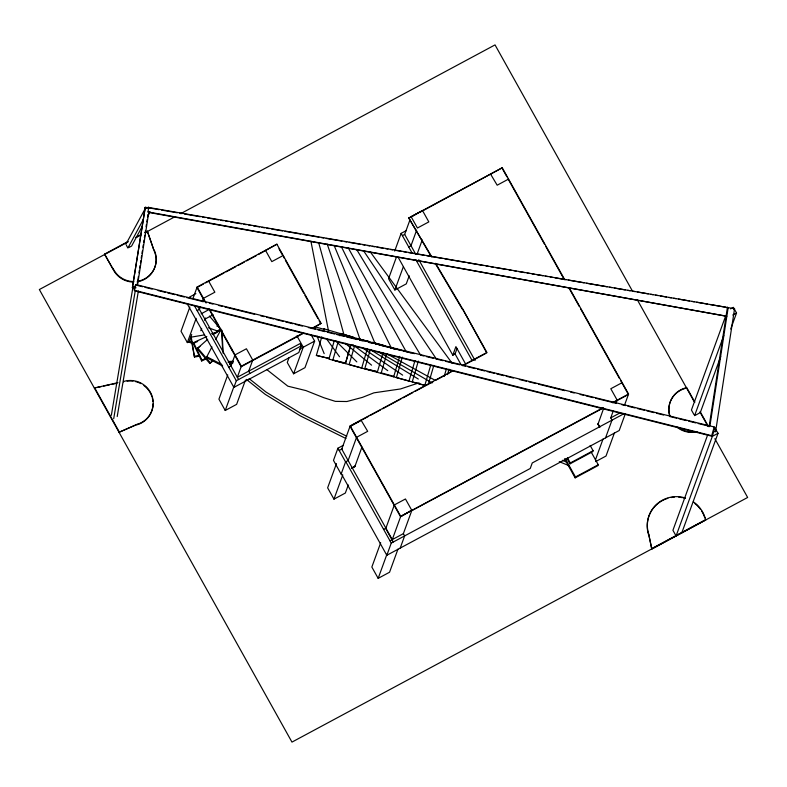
<?xml version="1.0" encoding="UTF-8"?>
<svg xmlns="http://www.w3.org/2000/svg" width="787" height="787" viewBox="0 0 787 787"><rect width="100%" height="100%" fill="white"/><g stroke="black" fill="none" stroke-linecap="round" stroke-linejoin="round"><path stroke-width="1.18" d="M145.27 207.276L132.383 287.835L145.27 207.276L159.112 209.657M148.015 211.949L726.844 316.285L148.743 212.451L148.015 211.949L148.704 207.483L734.566 308.73L715.58 431.778L713.455 431.414M137.292 283.704L138.414 276.434M138.974 272.794L139.348 270.374M139.722 267.954L140.096 265.524M140.47 263.104L140.843 260.684M141.217 258.254L141.591 255.834M141.965 253.414L142.339 250.984M142.9 247.354L143.273 244.924M143.647 242.504L144.021 240.084M144.395 237.654L144.769 235.234M145.142 232.804L145.516 230.384M146.077 226.754L146.451 224.325M146.825 221.904L147.199 219.484M147.572 217.055L147.946 214.635M137.459 285.543L148.871 211.624M709.097 426.751L727.454 307.137M709.933 425.856L728.172 307.638L727.336 308.534M111.341 415.329L132.905 287.353L136.426 285.199M113.702 418.694L135.266 290.718L132.905 287.353M117.214 416.539L138.374 290.983M718.039 433.283L712.343 436.342L134.98 290.934L134.311 290.275L135.964 284.609L714.212 426.967L718.039 433.283L681.778 532.897M316.364 355.429L329.104 358.449L316.364 355.429L321.804 336.856M323.457 331.179L324.136 328.858L360.613 339.531M324.224 329.34L314.564 326.743M328.946 358.892L334.259 340.781M329.133 359.147L424.813 385.374L412.231 381.902L418.32 361.085M350.913 344.647L345.404 363.564L332.842 360.033L338.282 341.45M339.935 335.783L340.614 333.462L353.137 337.131L340.456 333.904M345.424 363.496L350.736 345.375M354.593 345.906L349.143 364.529L361.725 367.991L367.372 348.7M364.765 368.7L377.504 371.72L364.765 368.7L370.352 349.497M357.367 338.587L375.163 343.388M377.347 372.162L382.994 352.871M386.87 353.619L381.085 373.372L381.262 372.89L393.844 376.353L393.667 376.835L399.678 356.324M384.007 345.985L382.226 345.463L401.39 350.431M402.344 357.16L396.402 377.563L408.984 381.036L414.975 360.564M404.154 351.051L411.001 352.999M424.813 385.374L430.804 364.902M428.226 384.607L433.824 365.404M444.242 376.304L446.475 368.513M447.508 374.632L449.062 369.192M707.523 435.26L672.924 530.3L676.082 535.957L712.343 436.342L711.674 435.683L714.212 426.967M712.343 436.342L714.881 427.626M192.372 343.417L188.929 342.168L191.703 334.495M128.084 241.501L104.563 254.132L112.836 268.8A22.715 22.341 20 0 0 133.692 282.071M112.836 268.8L104.563 254.132M145.192 232.322L147.336 231.171L153.642 249.459M94.332 388.03L117.942 382.639M147.336 231.171L154.045 250.581A22.715 22.341 20 0 1 137.233 281.795M123.628 381.902L123.805 381.41A22.715 22.341 20 0 1 152.196 396.412A22.715 22.341 20 0 1 137.312 424.282L119.034 432.289L137.312 424.282M189.854 307.028L181.03 331.278L187.345 342.591L190.188 341.066M193.11 298.076L197.144 286.999L276.886 244.196L321.096 323.388L312.36 328.513M187.345 342.591L196.17 318.342M200.232 307.176L199.426 309.389L197.153 310.609M202.249 301.637L203.459 298.322L214.851 292.203L208.535 280.89M188.929 342.168L189.244 341.283L192.697 342.532M204.472 334.878L191.261 337.131L190.946 338.017L194.468 357.032L199.268 356.216M206.056 358.961L201.639 360.977L193.268 343.466L193.582 342.581L206.824 336.511M200.833 330.697L201.679 328.395M204.62 320.309L205.456 317.997M212.598 361.174L209.814 363.486L197.153 348.661L207.699 339.295M194.468 357.032L191.261 337.131M201.639 360.977L201.964 360.092L205.279 358.577M222.652 366.014L206.361 357.573L206.686 356.688L221.885 364.568M209.814 363.486L212.923 360.289M231.683 349.762L231.88 349.231M227.748 374.907L218.924 399.166L225.23 410.48L236.631 404.361L245.455 380.111M276.886 244.196L258.372 254.555M225.23 410.48L234.064 386.22M302.926 333.147L241.353 366.201L237.32 377.268L299.975 343.634L301.244 345.896L298.824 352.537L233.887 387.401L187.149 303.674M233.887 387.401L236.307 380.76L301.244 345.896M288.957 357.849L287.275 362.473L293.59 373.786L304.982 367.667L314.643 341.105L311.199 334.928M311.622 306.418L311.426 306.95L304.913 295.282M293.59 373.786L303.251 347.215L296.935 335.901M323.959 329.36L324.136 328.858M340.437 333.954L340.614 333.462M332.842 360.033L345.591 363.053M356.757 338.4L369.437 341.637L362.777 340.171M394.69 251.083L401.134 233.365L406.387 230.542M431.079 256.395L408.748 217.969L502.254 167.769L564.515 279.306M396.55 256.739L388.562 278.687L394.877 290L406.269 283.881L409.21 275.794M402.393 235.628L404.675 234.408L409.909 220.016M372.33 342.719L382.384 345.021L384.892 346.25M419.894 211.988L408.591 218.412M422.767 210.454L420.691 211.919M394.877 290L403.278 266.901M416.628 230.227L410.991 245.721L408.709 246.941M343.171 445.393L337.918 448.216L333.481 460.385L341.125 474.079L341.568 473.489M336.472 463.582L327.638 487.842L333.954 499.155L345.345 493.036L348.297 484.959M447.193 374.14L452.732 370.815L350.205 425.856L341.745 449.092L392.27 539.607L400.731 516.37L602.685 407.951M400.504 516.695L411.768 510.291L400.504 516.695L350.107 426.416L361.371 420.002M417.326 253.493L422.255 239.946M341.125 474.079L345.562 461.89L348.129 460.523L356.58 437.287L367.686 431.325L361.154 420.337M333.954 499.155L342.788 474.905M351.71 468.403L354.799 466.74L361.941 447.114M403.997 351.494L404.174 350.992M490.704 174.33L497.177 185.201L508.569 179.082M423.681 210.316L502.254 167.769M486.75 352.91L462.471 308.691L435.614 263.33M380.682 542.784L371.848 567.043L378.163 578.356L389.555 572.238L397.956 549.159M398.252 257.457L452.8 355.183L455.909 346.614L465.343 363.505M452.8 355.183L455.073 353.953L457.08 348.434M378.163 578.356L386.997 554.097M341.41 473.931L386.82 555.278L391.257 543.089L530.241 468.481L532.248 462.953L623.383 414.031M389.988 540.826L403.377 533.645L411.837 510.409L405.453 498.978L394.346 504.939L385.896 528.175L383.613 529.395M400.209 548.086L404.636 535.908L403.377 533.645M567.053 458.585L569.995 463.848L570.319 462.963L593.103 450.725L590.161 445.472M564.495 458.772L575.149 477.866L575.474 476.981L598.258 464.743L591.145 452.023M597.963 424.272L603.403 409.053M593.103 450.725L592.778 451.62L569.995 463.848M595.454 459.844L603.019 439.077M605.537 437.877L611.991 420.14L610.732 417.877L613.142 411.237M615.965 403.495L617.175 400.17L610.801 388.739L622.192 382.63M598.258 464.743L597.933 465.638L575.149 477.866M614.411 432.939L606.01 456.037L595.651 461.595M624.534 405.128L628.567 394.051L569.306 287.885M625.262 413.913L619.212 430.519L386.82 555.278M694.882 402.206L686.618 387.401L684.68 388.581A22.715 22.341 20 0 0 669.796 416.451M725.604 316.118L691.429 410.017L694.065 414.729M693.317 501.811A29.522 29.03 20 0 1 704.936 517.354L705.723 519.981L651.793 549.07L648.685 534.098A29.522 29.03 20 0 1 685.388 497.994M694.587 415.674L723.765 335.518M720.705 356.501L700.282 412.614L695.541 415.162M730.71 329.025L736.543 312.99L733.386 307.333L730.533 308.868M651.764 548.942L648.685 534.098M704.936 517.354L704.768 517.797A29.522 29.03 20 0 0 701.542 510.871M217.015 326.33L217.95 324.224M206.361 357.573L211.939 346.91M215.608 339.63L220.872 329.851M125.861 244.334L144.956 209.067M127.878 248.053L143.5 219.199M142.024 226.823L131.606 246.056L128.812 247.551M147.808 216.14L150.12 211.87M733.73 309.625L734.566 308.73M213.287 334.662L220.724 328.494M197.153 348.661L199.937 346.349M216.681 332.458L220.399 329.379M146.815 208.073L148.684 207.079M135.571 237.487L140.922 234.615M127.907 241.993L39.35 289.537L291.967 742.102L747.65 497.463L714.842 438.703M136.466 237.399L140.745 235.097M145.015 232.804L175.245 216.573M180.646 213.68L495.033 44.898L632.02 290.314M203.41 284.068L196.947 287.53L204.846 301.677M205.564 282.907L223.892 273.069M226.046 271.918L235.746 266.704M237.9 265.553L244.364 262.081M246.518 260.92L256.218 255.716M195.884 293.649L189.569 297.033L190.415 298.539M201.157 313.806L208.398 309.911M204.482 319.374L213.1 314.741M229.745 364.627L232.972 362.896M228.722 367.185L231.004 365.955L235.038 354.888L246.429 348.769L252.745 360.082L248.712 371.159L249.971 373.422M311.485 328.553L321.096 323.388M303.812 333.098L241.156 366.732L208.771 308.72M299.453 349.261L314.643 341.105M452.958 354.74L455.24 353.511M462.343 365.65L486.907 352.468L462.471 308.691M362.227 419.756L368.68 416.293M370.825 415.142L380.505 409.938M382.659 408.787L400.947 398.97M403.092 397.819L412.772 392.624M414.926 391.464L433.214 381.646M435.359 380.495L445.039 375.301M463.248 365.522L485.677 353.481M350.107 426.416L360.2 420.996M339.177 450.479L342.335 448.787M351.868 467.96L355.183 466.032L351.7 468.255M732.746 315.026L736.543 312.99M612.394 402.737L628.567 394.051M603.609 407.814L411.611 510.733M613.309 402.6L628.41 394.494L620.628 380.554M610.732 417.877L620.048 412.88M651.921 548.5L705.88 519.538M212.342 333.983L217.851 331.455M193.268 343.466L197.675 341.44M419.058 382.816L400.475 388.965L373.923 392.831L362.453 397.366L346.89 401.518L335.351 401.37L323.86 397.72L305.966 390.598L287.835 386.171L266.773 369.556M96.673 387.538L101.356 386.555M103.707 386.063L109.56 384.843M111.911 384.351L116.594 383.367M211.683 333.649L216.484 332.832M194.792 356.147L199.593 355.33M228.446 361.489L233.316 361.302M228.122 362.374L233.001 362.187M161.532 210.08L177.272 212.785M179.702 213.198L182.122 213.621M184.542 214.034L200.282 216.75M202.702 217.163L205.122 217.576M207.542 217.999L218.442 219.878M220.862 220.291L223.282 220.704M225.702 221.127L228.132 221.54M230.552 221.954L241.442 223.833M243.872 224.256L246.292 224.669M248.712 225.082L251.132 225.505M253.552 225.918L259.612 226.961M262.032 227.374L264.452 227.797M266.872 228.21L269.292 228.633M271.712 229.047L282.612 230.925M285.032 231.339L300.772 234.054M303.192 234.467L318.932 237.172M321.352 237.595L323.782 238.008M326.202 238.431L341.942 241.137M344.362 241.55L346.782 241.973M349.202 242.386L360.102 244.265M362.522 244.678L364.942 245.101M367.362 245.514L369.792 245.928M372.212 246.351L374.632 246.764M377.052 247.187L383.102 248.23M385.532 248.643L387.952 249.056M390.372 249.479L392.792 249.892M395.212 250.305L401.272 251.348M403.692 251.771L406.112 252.184M408.532 252.607L410.952 253.02M413.372 253.434L424.272 255.313M426.692 255.726L442.432 258.441M444.852 258.854L465.442 262.405M467.862 262.819L483.602 265.524M486.022 265.947L488.442 266.36M490.862 266.783L493.282 267.196M495.702 267.61L506.602 269.488M509.022 269.902L511.442 270.325M513.872 270.738L516.292 271.161M518.712 271.574L524.762 272.617M527.182 273.03L529.612 273.453M532.032 273.866L534.452 274.279M536.872 274.702L542.922 275.745M545.352 276.158L547.772 276.571M550.192 276.994L552.612 277.408M555.032 277.831L565.932 279.7M568.352 280.123L584.092 282.828M586.512 283.251L607.102 286.793M609.522 287.206L611.942 287.629M614.362 288.042L625.262 289.921M627.682 290.334L630.102 290.747M632.522 291.17L634.942 291.583M637.362 292.007L648.262 293.876M650.682 294.299L653.102 294.712M655.532 295.125L657.952 295.548M660.372 295.961L666.422 297.004M668.842 297.427L671.272 297.84M673.692 298.253L676.112 298.676M678.532 299.09L689.432 300.968M691.852 301.382L694.272 301.805M696.692 302.218L707.592 304.097M710.012 304.51L725.752 307.225M144.729 207.857L146.805 208.221M132.924 287.255L136.043 287.786M137.823 285.563L142.595 286.734M144.975 287.324L152.127 289.085M158.089 290.551L165.24 292.311M167.631 292.902L174.783 294.663M177.164 295.253L184.325 297.014M186.706 297.594L203.4 301.706M209.362 303.172L212.933 304.057M218.894 305.523L222.475 306.399M224.856 306.989L254.663 314.328M260.625 315.794L264.206 316.679M266.586 317.259L273.738 319.02M276.129 319.611L283.281 321.371M285.661 321.962L292.823 323.723M295.204 324.303L302.356 326.064M308.317 327.54L315.469 329.3M317.859 329.881L325.011 331.642M327.392 332.232L334.544 333.993M336.934 334.583L344.086 336.344M346.467 336.925L357.2 339.571M359.59 340.151L363.161 341.037M369.123 342.502L372.704 343.388M378.665 344.854L408.473 352.192M410.853 352.773L414.434 353.658M420.396 355.124L423.967 356.009M426.357 356.59L433.509 358.351M435.89 358.941L443.042 360.702M445.432 361.292L459.736 364.814M462.117 365.394L465.697 366.28M468.078 366.87L475.24 368.631M477.62 369.211L484.772 370.972M487.163 371.562L494.315 373.323M496.695 373.914L503.847 375.674M506.238 376.255L513.39 378.016M519.351 379.491L526.503 381.252M528.884 381.833L536.045 383.594M538.426 384.184L564.653 390.637M570.614 392.103L574.195 392.988M580.157 394.454L583.728 395.34M586.118 395.92L593.27 397.681M595.651 398.271L615.926 403.259M621.887 404.725L625.458 405.61M627.849 406.2L635.001 407.961M637.381 408.542L644.533 410.302M646.924 410.893L654.076 412.654M656.456 413.244L663.618 415.005M669.58 416.471L676.731 418.231M679.112 418.822L686.264 420.583M688.655 421.163L695.806 422.924M698.187 423.514L708.92 426.151M134.311 290.275L711.674 435.683M377.829 344.244L373.422 343.024L380.328 344.962M394.858 348.966L390.293 347.697L394.631 348.985M372.487 342.276L385.05 345.808M376.088 343.663L378.134 344.263M208.457 327.766L218.806 331.514M562.321 460.306L566.797 462.156M559.252 461.664L569.326 465.815M346.723 436.224L301.087 413.559L265.967 392.024L249.085 378.596M345.896 438.507L300.26 415.841L265.14 394.307L246.38 379.383M387.037 353.914L435.496 380.505M378.134 351.641L432.132 382.935M370.234 349.576L418.31 379.049M362.374 347.775L402.659 375.153M148.704 207.483L149.432 207.994M352.832 344.736L387.755 370.667M345.129 343.26L371.572 365.178M229.44 361.804L231.103 363.338M135.964 284.609L136.633 285.268M335.97 341.056L356.836 361.902M209.46 316.069L219.75 328.12M197.468 347.775L210.139 362.6M370.224 251.86L452.21 363.358M326.29 338.548L339.551 356.767M363.476 250.65L436.362 358.941M356.59 249.41L420.543 355.006M408.748 217.969L431.866 257.005M435.447 263.773L462.313 309.134M700.194 411.719L708.457 426.524M637.401 299.965L694.134 401.586M700.037 412.162L707.71 425.915M502.096 168.211L506.887 176.79M508.077 178.934L544.594 244.354M545.794 246.498L564.348 279.749M569.139 288.327L579.321 306.556M580.511 308.701L619.428 378.409M598.061 423.721L599.881 426.967M597.904 424.163L599.694 427.361M567.378 457.7L570.319 462.963M565.41 458.949L575.474 476.981M404.675 234.408L415.782 254.309M418.773 259.671L475.073 360.525M401.134 233.365L412.309 253.384M415.9 259.818L472.19 360.672M455.073 353.953L461.005 364.578M348.257 247.915L406.122 351.523M278.992 248.84L282.435 255.008M284.196 258.156L283.202 255.509L271.81 261.618L265.494 250.305M285.376 260.281L303.733 293.167M312.016 308.012L317.938 318.617M319.128 320.742L320.309 322.867M350.205 425.856L400.731 516.37M385.61 528.333L393.244 542.017M345.847 461.743L391.257 543.089M337.918 448.216L345.562 461.89M197.144 286.999L206.086 303.034M209.549 309.242L241.353 366.201M197.704 306.3L238.579 379.531M194.281 305.464L236.307 380.76M94.509 387.538L119.211 431.807M126.373 245.259L127.376 247.118M341.342 246.665L391.454 348.188M193.582 342.581L201.964 360.092M334.082 245.367L375.222 343.889M317.023 336.088L324.165 353.629M327.225 244.137L360.397 340.466M318.656 242.593L344.303 335.99M310.904 241.206L328.769 332.321M222.013 330.343L223.144 353.235M221.688 331.229L222.642 350.51M153.042 403.829A22.715 22.341 20 0 1 137.135 424.773M127.1 381.154A22.715 22.341 20 0 1 133.013 381.134M135.344 381.547A22.715 22.341 20 0 1 140.903 383.623M143.913 385.532A22.715 22.341 20 0 1 152.019 396.894M152.334 398.015A22.715 22.341 20 0 1 152.944 401.498M154.222 250.089A22.715 22.341 20 0 1 137.41 281.303M133.869 281.579A22.715 22.341 20 0 1 113.013 268.308M697.046 431.748A22.715 22.341 20 0 1 676.958 427.085M694.872 431.748A22.715 22.341 20 0 1 678.05 427.38M669.953 416.008A22.715 22.341 20 0 1 684.838 388.139M648.527 534.54A29.522 29.03 20 0 1 667.868 498.309M671.075 497.551A29.522 29.03 20 0 1 674.351 497.148M678.748 497.177A29.522 29.03 20 0 1 682.034 497.63M683.106 497.856A29.522 29.03 20 0 1 685.231 498.437M694.951 503.562A29.522 29.03 20 0 1 700.302 509.071M422.511 210.582L411.119 216.7L417.435 228.014L428.826 221.895L422.511 210.582"/></g></svg>
